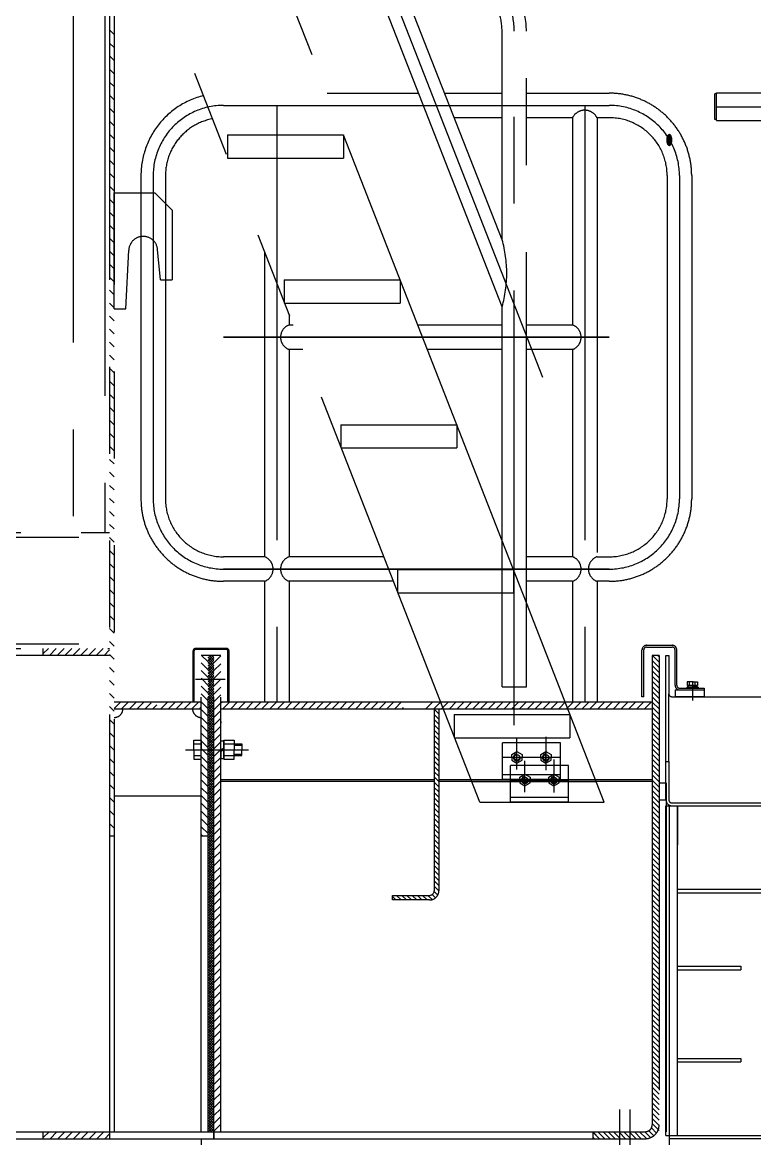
# Model space of a CAD drawing. Header units: millimetres. Extents: x 0 to 25200, y -693 to 17820.
# Drawn here: x 5654 to 6917, y 12545 to 14471 of the extents above; entities that cross this region are included whole.
import ezdxf
from ezdxf.enums import TextEntityAlignment as Align

# ---------------------------------------------------------------- set-up
doc = ezdxf.new("R2010")
doc.units = ezdxf.units.MM
doc.header["$LTSCALE"] = 600
doc.linetypes.add('F', pattern=[0.75, 0.5, -0.25])
doc.linetypes.add('K', pattern=[2.5, 1.25, -0.25, 0.25, -0.25, 0.25, -0.25])
doc.layers.add('04', color=2, linetype='F')
doc.layers.add('07', color=6, linetype='K')
doc.styles.get("Standard").update_dxf_attribs({"font": 'isocp', "width": 0.707, "bigfont": 'intecad.shx'})

# ---------------------------------------------------------------- blocks, each defined once
blk = doc.blocks.new('HS223')
at = {"layer": '07', "color": 6, "linetype": 'K'}
for p, q in [((36747.7, 37724.1), (36077.6, 39439)), ((36677.4, 37961.6), (36129.4, 39364)), ((36677.4, 37846.2), (36129.4, 39248.6)), ((36000.4, 38642.5), (36000.4, 36410.5)), ((36008.4, 38634.5), (36008.4, 36422.5)), ((36677.4, 37442.3), (36208.4, 38642.5)), ((35937.4, 38534.5), (35937.4, 37456.5)), ((36638.9, 36991.4), (36052.3, 38492.5)), ((35992.4, 38442.5), (35992.4, 37456.5)), ((36008.4, 38315.7), (36000.4, 38323.7)), ((36677.4, 37961.6), (36677.4, 38321.9)), ((36698.4, 37124), (36698.4, 38321.9)), ((36719.4, 37190.5), (36719.4, 38321.9)), ((36008.4, 38293.2), (36000.4, 38301.2)), ((36008.4, 38270.8), (36000.4, 38278.8)), ((36008.4, 38248.3), (36000.4, 38256.3)), ((36008.4, 38225.9), (36000.4, 38233.9)), ((36008.4, 38203.4), (36000.4, 38211.4)), ((36375.7, 38214.6), (36533.5, 38214.6)), ((36578.6, 38214.6), (36677.4, 38214.6)), ((36719.4, 38214.6), (36862.2, 38214.6)), ((36008.4, 38181), (36000.4, 38189)), ((36196.8, 38193.5), (36862.2, 38193.5)), ((36289, 38193.5), (36289, 37164.4)), ((36820, 38193.5), (36820, 37164.4)), ((36008.4, 38158.5), (36000.4, 38166.5)), ((36677.4, 38172.3), (36595.1, 38172.3)), ((36798.9, 38172.3), (36719.4, 38172.3)), ((36798.9, 38172.3), (36798.9, 37814.6)), ((36841.2, 38172.3), (36841.2, 37414.6)), ((36862.2, 38172.3), (36841.2, 38172.3)), ((36008.4, 38136.1), (36000.4, 38144.1)), ((36203.8, 38142.5), (36403.8, 38142.5)), ((36203.8, 38142.5), (36203.8, 38102.5)), ((36403.8, 38142.5), (36403.8, 38102.5)), ((36008.4, 38113.6), (36000.4, 38121.6)), ((36008.4, 38091.2), (36000.4, 38099.2)), ((36203.8, 38102.5), (36403.8, 38102.5)), ((36008.4, 38068.7), (36000.4, 38076.7)), ((36054.5, 38072.3), (36054.5, 37514.6)), ((36075.7, 38072.3), (36075.7, 37514.6)), ((36096.8, 38072.3), (36096.8, 37514.6)), ((36962.2, 38072.3), (36962.2, 37514.6)), ((36983.4, 38072.3), (36983.4, 37514.6)), ((37004.5, 38072.3), (37004.5, 37514.6)), ((36008.4, 38046.3), (36000.4, 38054.3)), ((36008.4, 38023.8), (36000.4, 38031.8)), ((36008.4, 38042.5), (36078.4, 38042.5)), ((36008.4, 37842.5), (36008.4, 38042.5)), ((36078.4, 38042.5), (36108.4, 38012.5)), ((36008.4, 38001.4), (36000.4, 38009.4)), ((36108.4, 38012.5), (36108.4, 37892.5)), ((36008.4, 37978.9), (36000.4, 37986.9)), ((36008.4, 37956.5), (36000.4, 37964.5)), ((36008.4, 37934), (36000.4, 37942)), ((36028.4, 37842.5), (36033.5, 37943.8)), ((36088.4, 37892.5), (36083.3, 37945)), ((36267.9, 37940.9), (36267.9, 37414.6)), ((36008.4, 37911.6), (36000.4, 37919.6)), ((36008.4, 37889.1), (36000.4, 37897.1)), ((36088.4, 37892.5), (36108.4, 37892.5)), ((36301.5, 37892.5), (36501.5, 37892.5)), ((36301.5, 37892.5), (36301.5, 37852.5)), ((36501.5, 37892.5), (36501.5, 37852.5)), ((36008.4, 37866.7), (36000.4, 37874.7)), ((36008.4, 37844.2), (36000.4, 37852.2)), ((36008.4, 37842.5), (36028.4, 37842.5)), ((36301.5, 37852.5), (36501.5, 37852.5)), ((36677.4, 37190.5), (36677.4, 37846.2)), ((36008.4, 37821.8), (36000.4, 37829.8)), ((36310.2, 37832.7), (36310.2, 37814.6)), ((36317.2, 37814.6), (36310.2, 37814.6)), ((36677.4, 37814.6), (36532, 37814.6)), ((36798.9, 37814.6), (36719.4, 37814.6)), ((36008.4, 37799.3), (36000.4, 37807.3)), ((36008.4, 37776.9), (36000.4, 37784.9)), ((36196.8, 37793.5), (36862.2, 37793.5)), ((36862.2, 37793.5), (36196.8, 37793.5)), ((36008.4, 37754.4), (36000.4, 37762.4)), ((36333.8, 37772.3), (36310.2, 37772.3)), ((36310.2, 37772.3), (36310.2, 37414.6)), ((36677.4, 37772.3), (36548.5, 37772.3)), ((36798.9, 37772.3), (36719.4, 37772.3)), ((36798.9, 37772.3), (36798.9, 37414.6)), ((36008.4, 37732), (36000.4, 37740)), ((36008.4, 37709.5), (36000.4, 37717.5)), ((36008.4, 37687.1), (36000.4, 37695.1)), ((36008.4, 37664.6), (36000.4, 37672.6)), ((36008.4, 37642.2), (36000.4, 37650.2)), ((36399.2, 37642.5), (36599.2, 37642.5)), ((36399.2, 37642.5), (36399.2, 37602.5)), ((36599.2, 37642.5), (36599.2, 37602.5)), ((36008.4, 37619.7), (36000.4, 37627.7)), ((36008.4, 37597.3), (36000.4, 37605.3)), ((36399.2, 37602.5), (36599.2, 37602.5)), ((36008.4, 37574.8), (36000.4, 37582.8)), ((36008.4, 37552.4), (36000.4, 37560.4)), ((36008.4, 37529.9), (36000.4, 37537.9)), ((36008.4, 37507.5), (36000.4, 37515.5)), ((36008.4, 37485), (36000.4, 37493)), ((36008.4, 37462.6), (36000.4, 37470.6)), ((34797.4, 37456.5), (36000.4, 37456.5)), ((34897.4, 37448.5), (36000.4, 37448.5)), ((35951.2, 37456.5), (36000.4, 37456.5)), ((36008.4, 37440.1), (36000.4, 37448.1)), ((36719.4, 37334.9), (36677.4, 37442.3)), ((36008.4, 37417.7), (36000.4, 37425.7)), ((36267.9, 37414.6), (36196.8, 37414.6)), ((36473.5, 37414.6), (36310.2, 37414.6)), ((36798.9, 37414.6), (36719.4, 37414.6)), ((36841.2, 37414.6), (36862.2, 37414.6)), ((36008.4, 37395.2), (36000.4, 37403.2)), ((36196.8, 37393.5), (36862.2, 37393.5)), ((36862.2, 37393.5), (36196.8, 37393.5)), ((36496.9, 37392.5), (36696.9, 37392.5)), ((36496.9, 37392.5), (36496.9, 37352.5)), ((36696.9, 37392.5), (36696.9, 37352.5)), ((36008.4, 37372.8), (36000.4, 37380.8)), ((36267.9, 37372.3), (36196.8, 37372.3)), ((36267.9, 37372.3), (36267.9, 37164.4)), ((36310.2, 37372.3), (36310.2, 37164.4)), ((36490.1, 37372.3), (36310.2, 37372.3)), ((36798.9, 37372.3), (36719.4, 37372.3)), ((36798.9, 37372.3), (36798.9, 37164.4)), ((36841.2, 37372.3), (36841.2, 37164.4)), ((36862.2, 37372.3), (36841.2, 37372.3)), ((36008.4, 37350.3), (36000.4, 37358.3)), ((36496.9, 37352.5), (36696.9, 37352.5)), ((36008.4, 37327.9), (36000.4, 37335.9)), ((36853.7, 36991.4), (36719.4, 37334.9)), ((36008.4, 37305.4), (36000.4, 37313.4)), ((36008.4, 37283), (36000.4, 37291)), ((34797.4, 37256.5), (36000.4, 37256.5)), ((34897.4, 37264.5), (36000.4, 37264.5)), ((35885.4, 37247), (35895, 37256.5)), ((35885.4, 37256.5), (35885.4, 37244.5)), ((35896.5, 37244.5), (35908.5, 37256.5)), ((35910, 37244.5), (35922, 37256.5)), ((35923.4, 37244.5), (35935.4, 37256.5)), ((35936.9, 37244.5), (35948.9, 37256.5)), ((35950.4, 37244.5), (35962.4, 37256.5)), ((35963.8, 37244.5), (35975.8, 37256.5)), ((35977.3, 37244.5), (35989.3, 37256.5)), ((36008.4, 37260.5), (36000.4, 37268.5)), ((36149.2, 37254.4), (36147.4, 37256.3)), ((36202.4, 37256.4), (36148.4, 37256.4)), ((36162.7, 37254.4), (36160.7, 37256.4)), ((36176.2, 37254.4), (36174.2, 37256.4)), ((36189.6, 37254.4), (36187.6, 37256.4)), ((36203.3, 37254.3), (36201.1, 37256.4)), ((36926.8, 37261.9), (36970.8, 37261.9)), ((36926.8, 37258.9), (36970.8, 37258.9)), ((36000.4, 37244.5), (35762.4, 37244.5)), ((35990.8, 37244.5), (36000.4, 37254.2)), ((36008.4, 37238.1), (36000.4, 37246.1)), ((36144.4, 37164.4), (36144.4, 37252.4)), ((36146.4, 37243.7), (36144.4, 37245.7)), ((36146.4, 37164.4), (36146.4, 37252.4)), ((36202.4, 37254.4), (36148.4, 37254.4)), ((36158.4, 36422.5), (36158.4, 37244.4)), ((36180.4, 37244.4), (36158.4, 37244.4)), ((36170.4, 37233.2), (36159.2, 37244.4)), ((36170.4, 36422.5), (36170.4, 37244.4)), ((36170.4, 36422.5), (36170.4, 37244.4)), ((36170.4, 37244), (36170.9, 37244.4)), ((36170.4, 37239.5), (36175.4, 37244.4)), ((36170.4, 37235), (36179.9, 37244.4)), ((36180.4, 37244.4), (36170.4, 37244.4)), ((36180.4, 37231.7), (36170.4, 37241.7)), ((36170.4, 37230.5), (36180.4, 37240.5)), ((36180.4, 37227.2), (36170.4, 37237.2)), ((36180.4, 37236.2), (36172.2, 37244.4)), ((36180.4, 37240.7), (36176.7, 37244.4)), ((36180.4, 36410.5), (36180.4, 37244.4)), ((36180.4, 36422.5), (36180.4, 37244.4)), ((36180.4, 36422.5), (36180.4, 37244.4)), ((36180.4, 36422.5), (36180.4, 37244.4)), ((36192.4, 37244.4), (36180.4, 37244.4)), ((36180.4, 37231.6), (36192.4, 37243.6)), ((36192.4, 36422.5), (36192.4, 37244.4)), ((36206.4, 37251.1), (36204.3, 37253.3)), ((36204.4, 37164.4), (36204.4, 37252.4)), ((36206.4, 37237.6), (36204.4, 37239.6)), ((36206.4, 37164.4), (36206.4, 37252.4)), ((36918.8, 37172.9), (36918.8, 37253.9)), ((36921.8, 37172.9), (36921.8, 37253.9)), ((36936.4, 37244.4), (36936.4, 37164.4)), ((36948.4, 37244.4), (36936.4, 37244.4)), ((36948.4, 37232.8), (36936.8, 37244.4)), ((36948.4, 37241.8), (36945.8, 37244.4)), ((36948.4, 37244.4), (36948.4, 36422.5)), ((36960.2, 37244.4), (36965.2, 37244.4)), ((36960.2, 37178.2), (36960.2, 37244.4)), ((36965.2, 37244.4), (36965.2, 37178.2)), ((36975.8, 37192.9), (36975.8, 37253.9)), ((36978.8, 37192.9), (36978.8, 37253.9)), ((36008.4, 37215.6), (36000.4, 37223.6)), ((36146.4, 37230.3), (36144.4, 37232.3)), ((36146.4, 37216.8), (36144.4, 37218.8)), ((36170.4, 37219.7), (36158.4, 37231.7)), ((36170.4, 37206.3), (36158.4, 37218.3)), ((36170.4, 37226), (36180.4, 37236)), ((36180.4, 37222.8), (36170.4, 37232.8)), ((36170.4, 37221.5), (36180.4, 37231.5)), ((36180.4, 37218.3), (36170.4, 37228.3)), ((36170.4, 37217), (36180.4, 37227)), ((36180.4, 37213.8), (36170.4, 37223.8)), ((36170.4, 37212.5), (36180.4, 37222.5)), ((36180.4, 37209.3), (36170.4, 37219.3)), ((36170.4, 37208.1), (36180.4, 37218.1)), ((36180.4, 37218.2), (36192.4, 37230.2)), ((36206.4, 37224.1), (36204.4, 37226.1)), ((36948.4, 37223.8), (36936.4, 37235.8)), ((36948.4, 37214.8), (36936.4, 37226.8)), ((36948.4, 37205.8), (36936.4, 37217.8)), ((36008.4, 37193.2), (36000.4, 37201.2)), ((36146.4, 37203.3), (36144.4, 37205.3)), ((36148.8, 37203.4), (36199.6, 37203.4)), ((36159.9, 37203.4), (36158.4, 37204.8)), ((36170.4, 37192.8), (36159.9, 37203.4)), ((36180.4, 37204.8), (36170.4, 37214.8)), ((36170.4, 37203.6), (36180.4, 37213.6)), ((36180.4, 37200.3), (36170.4, 37210.3)), ((36170.4, 37199.1), (36180.4, 37209.1)), ((36180.4, 37195.8), (36170.4, 37205.8)), ((36170.4, 37194.6), (36180.4, 37204.6)), ((36180.4, 37191.3), (36170.4, 37201.3)), ((36170.4, 37190.1), (36180.4, 37200.1)), ((36180.4, 37204.7), (36192.4, 37216.7)), ((36180.4, 37191.2), (36192.4, 37203.2)), ((36206.4, 37210.7), (36204.4, 37212.7)), ((36206.4, 37197.2), (36204.4, 37199.2)), ((36948.4, 37196.9), (36936.4, 37208.9)), ((36948.4, 37187.9), (36936.4, 37199.9)), ((37005.8, 37198.9), (36996.9, 37198.9)), ((36996.9, 37198.9), (36996.9, 37192.5)), ((37000.8, 37192.5), (37000.8, 37198.9)), ((37005.8, 37200), (37005.8, 37166.9)), ((37005.8, 37198.9), (37014.7, 37198.9)), ((37010.8, 37192.5), (37010.8, 37198.9)), ((37014.7, 37198.9), (37014.7, 37192.5)), ((36008.4, 37170.7), (36000.4, 37178.7)), ((36146.4, 37189.9), (36144.4, 37191.9)), ((36170.4, 37179.3), (36158.4, 37191.3)), ((36180.4, 37186.8), (36170.4, 37196.8)), ((36170.4, 37185.6), (36180.4, 37195.6)), ((36180.4, 37182.3), (36170.4, 37192.3)), ((36170.4, 37181.1), (36180.4, 37191.1)), ((36180.4, 37177.9), (36170.4, 37187.9)), ((36170.4, 37176.6), (36180.4, 37186.6)), ((36180.4, 37173.4), (36170.4, 37183.4)), ((36170.4, 37172.1), (36180.4, 37182.1)), ((36180.4, 37168.9), (36170.4, 37178.9)), ((36180.4, 37177.7), (36192.4, 37189.7)), ((36206.4, 37183.7), (36204.4, 37185.7)), ((36677.4, 37190.5), (36719.4, 37190.5)), ((36948.4, 37178.9), (36936.4, 37190.9)), ((36948.4, 37178.9), (36936.4, 37190.9)), ((36948.4, 37169.9), (36936.4, 37181.9)), ((36948.4, 37169.9), (36936.4, 37181.9)), ((36975.8, 37184.9), (37025.8, 37184.9)), ((36975.8, 37184.9), (36975.8, 37172.9)), ((36983.8, 37187.9), (37025.8, 37187.9)), ((36996.2, 37189.9), (37005.8, 37189.9)), ((36996.2, 37189.9), (36996.2, 37187.9)), ((36996.9, 37192.5), (37005.8, 37192.5)), ((36998.1, 37192.5), (36998.1, 37189.9)), ((37005.8, 37192.5), (36998.1, 37192.5)), ((37005.8, 37192.6), (37005.8, 37185.8)), ((37005.8, 37192.5), (37013.5, 37192.5)), ((37014.7, 37192.5), (37005.8, 37192.5)), ((37015.5, 37189.9), (37005.8, 37189.9)), ((37013.5, 37192.5), (37013.5, 37189.9)), ((37015.5, 37189.9), (37015.5, 37187.9)), ((37025.8, 37187.9), (37025.8, 37172.9)), ((36008.4, 37164.4), (36158.4, 37164.4)), ((36008.4, 37153.1), (36019.7, 37164.4)), ((36021.2, 37152.4), (36033.2, 37164.4)), ((36034.7, 37152.4), (36046.7, 37164.4)), ((36048.2, 37152.4), (36060.2, 37164.4)), ((36061.6, 37152.4), (36071.9, 37162.7)), ((36075.1, 37152.4), (36082, 37159.3)), ((36088.6, 37152.4), (36100.6, 37164.4)), ((36102, 37152.4), (36114, 37164.4)), ((36115.5, 37152.4), (36127.5, 37164.4)), ((36129, 37152.4), (36141, 37164.4)), ((36142.4, 37152.4), (36154.4, 37164.4)), ((36146.4, 37176.4), (36144.4, 37178.4)), ((36144.9, 37164.4), (36144.4, 37164.9)), ((36170.4, 37165.9), (36158.4, 37177.9)), ((36170.4, 37152.4), (36158.4, 37164.4)), ((36170.4, 37167.6), (36180.4, 37177.6)), ((36180.4, 37164.4), (36170.4, 37174.4)), ((36170.4, 37163.2), (36180.4, 37173.2)), ((36180.4, 37159.9), (36170.4, 37169.9)), ((36170.4, 37158.7), (36180.4, 37168.7)), ((36180.4, 37155.4), (36170.4, 37165.4)), ((36170.4, 37154.2), (36180.4, 37164.2)), ((36180.4, 37150.9), (36170.4, 37160.9)), ((36170.4, 37149.7), (36180.4, 37159.7)), ((36180.4, 37164.3), (36192.4, 37176.3)), ((36180.4, 37150.8), (36192.4, 37162.8)), ((36192.4, 37164.4), (36936.4, 37164.4)), ((36192.4, 37162.5), (36194.4, 37164.4)), ((36195.9, 37152.4), (36207.9, 37164.4)), ((36206.4, 37170.3), (36204.4, 37172.3)), ((36209.3, 37152.4), (36221.3, 37164.4)), ((36222.8, 37152.4), (36234.8, 37164.4)), ((36236.3, 37152.4), (36248.3, 37164.4)), ((36249.8, 37152.4), (36261.8, 37164.4)), ((36263.2, 37152.4), (36275.2, 37164.4)), ((36276.7, 37152.4), (36288.7, 37164.4)), ((36290.2, 37152.4), (36302.2, 37164.4)), ((36303.6, 37152.4), (36315.6, 37164.4)), ((36317.1, 37152.4), (36329.1, 37164.4)), ((36330.6, 37152.4), (36342.6, 37164.4)), ((36344, 37152.4), (36356, 37164.4)), ((36357.5, 37152.4), (36369.5, 37164.4)), ((36371, 37152.4), (36383, 37164.4)), ((36384.5, 37152.4), (36396.5, 37164.4)), ((36397.9, 37152.4), (36409.9, 37164.4)), ((36411.4, 37152.4), (36423.4, 37164.4)), ((36424.9, 37152.4), (36436.9, 37164.4)), ((36438.3, 37152.4), (36450.3, 37164.4)), ((36451.8, 37152.4), (36463.8, 37164.4)), ((36465.3, 37152.4), (36477.3, 37164.4)), ((36478.8, 37152.4), (36490.8, 37164.4)), ((36492.2, 37152.4), (36504.2, 37164.4)), ((36546.1, 37152.4), (36558.1, 37164.4)), ((36559.6, 37152.4), (36571.6, 37164.4)), ((36573, 37152.4), (36585, 37164.4)), ((36586.5, 37152.4), (36598.5, 37164.4)), ((36600, 37152.4), (36612, 37164.4)), ((36613.5, 37152.4), (36625.5, 37164.4)), ((36626.9, 37152.4), (36638.9, 37164.4)), ((36640.4, 37152.4), (36652.4, 37164.4)), ((36653.9, 37152.4), (36665.9, 37164.4)), ((36667.3, 37152.4), (36679.3, 37164.4)), ((36680.8, 37152.4), (36692.8, 37164.4)), ((36694.3, 37152.4), (36706.3, 37164.4)), ((36707.7, 37152.4), (36719.7, 37164.4)), ((36721.2, 37152.4), (36733.2, 37164.4)), ((36734.7, 37152.4), (36746.7, 37164.4)), ((36748.2, 37152.4), (36760.2, 37164.4)), ((36761.6, 37152.4), (36773.6, 37164.4)), ((36775.1, 37152.4), (36787.1, 37164.4)), ((36788.6, 37152.4), (36800.6, 37164.4)), ((36802, 37152.4), (36814, 37164.4)), ((36815.5, 37152.4), (36827.5, 37164.4)), ((36829, 37152.4), (36841, 37164.4)), ((36842.5, 37152.4), (36854.5, 37164.4)), ((36855.9, 37152.4), (36867.9, 37164.4)), ((36869.4, 37152.4), (36881.4, 37164.4)), ((36882.9, 37152.4), (36894.9, 37164.4)), ((36896.3, 37152.4), (36908.3, 37164.4)), ((36909.8, 37152.4), (36921.8, 37164.4)), ((36921.8, 37172.9), (36918.8, 37172.9)), ((36923.3, 37152.4), (36935.3, 37164.4)), ((36948.4, 37160.9), (36936.4, 37172.9)), ((36936.4, 37164.4), (36936.4, 36434.5)), ((36948.4, 37152), (36936.4, 37164)), ((36960.2, 37061.3), (36960.2, 37178.2)), ((36965.2, 37061.3), (36965.2, 37178.2)), ((36970.2, 37173.2), (37210.2, 37173.2)), ((37025.8, 37172.9), (36975.8, 37172.9)), ((36008.4, 37148.3), (36000.4, 37156.3)), ((36008.4, 37152.4), (36158.4, 37152.4)), ((36155.9, 37152.4), (36158.4, 37155)), ((36170.4, 37138.9), (36158.4, 37150.9)), ((36180.4, 37146.4), (36170.4, 37156.4)), ((36170.4, 37145.2), (36180.4, 37155.2)), ((36180.4, 37141.9), (36170.4, 37151.9)), ((36170.4, 37140.7), (36180.4, 37150.7)), ((36180.4, 37137.4), (36170.4, 37147.4)), ((36170.4, 37136.2), (36180.4, 37146.2)), ((36180.4, 37133), (36170.4, 37143)), ((36170.4, 37131.7), (36180.4, 37141.7)), ((36180.4, 37137.3), (36192.4, 37149.3)), ((36192.4, 37152.4), (36936.4, 37152.4)), ((36505.7, 37152.4), (36507.6, 37154.4)), ((36560.4, 37152.4), (36560.4, 36838.4)), ((36568.4, 37143.5), (36560.4, 37151.5)), ((36568.4, 37134.6), (36560.4, 37142.6)), ((36568.4, 37152.4), (36568.4, 36838.4)), ((36594.6, 37142.5), (36794.6, 37142.5)), ((36594.6, 37142.5), (36594.6, 37102.5)), ((36794.6, 37142.5), (36794.6, 37102.5)), ((36948.4, 37143), (36936.4, 37155)), ((36948.4, 37134), (36936.4, 37146)), ((36008.4, 37125.8), (36000.4, 37133.8)), ((36170.4, 37125.4), (36158.4, 37137.4)), ((36170.4, 37112), (36158.4, 37124)), ((36180.4, 37128.5), (36170.4, 37138.5)), ((36170.4, 37127.2), (36180.4, 37137.2)), ((36180.4, 37124), (36170.4, 37134)), ((36170.4, 37122.7), (36180.4, 37132.7)), ((36180.4, 37119.5), (36170.4, 37129.5)), ((36170.4, 37118.3), (36180.4, 37128.3)), ((36180.4, 37115), (36170.4, 37125)), ((36170.4, 37113.8), (36180.4, 37123.8)), ((36180.4, 37123.9), (36192.4, 37135.9)), ((36180.4, 37110.4), (36192.4, 37122.4)), ((36192.4, 37130.4), (36192.4, 37127.4)), ((36568.4, 37125.6), (36560.4, 37133.6)), ((36568.4, 37116.6), (36560.4, 37124.6)), ((36948.4, 37125), (36936.4, 37137)), ((36936.4, 37130.4), (36936.4, 37127.4)), ((36948.4, 37116), (36936.4, 37128)), ((36008.4, 37103.3), (36000.4, 37111.3)), ((36170.4, 37098.5), (36158.4, 37110.5)), ((36180.4, 37110.5), (36170.4, 37120.5)), ((36170.4, 37109.3), (36180.4, 37119.3)), ((36180.4, 37106), (36170.4, 37116)), ((36170.4, 37104.8), (36180.4, 37114.8)), ((36180.4, 37101.5), (36170.4, 37111.5)), ((36170.4, 37100.3), (36180.4, 37110.3)), ((36180.4, 37097), (36170.4, 37107)), ((36170.4, 37095.8), (36180.4, 37105.8)), ((36180.4, 37092.5), (36170.4, 37102.5)), ((36180.4, 37096.9), (36192.4, 37108.9)), ((36568.4, 37107.6), (36560.4, 37115.6)), ((36568.4, 37098.6), (36560.4, 37106.6)), ((36594.6, 37102.5), (36794.6, 37102.5)), ((36753.1, 37104), (36753.1, 37046.6)), ((36948.4, 37107.1), (36936.4, 37119.1)), ((36948.4, 37098.1), (36936.4, 37110.1)), ((36008.4, 37080.9), (36000.4, 37088.9)), ((36145.9, 37098.3), (36158.4, 37098.3)), ((36145.9, 37081.8), (36145.9, 37098.3)), ((36145.9, 37091.8), (36158.4, 37091.8)), ((36158.4, 37098.3), (36158.4, 37081.8)), ((36170.4, 37085), (36158.4, 37097)), ((36170.4, 37071.6), (36158.4, 37083.6)), ((36170.4, 37091.3), (36180.4, 37101.3)), ((36180.4, 37088.1), (36170.4, 37098.1)), ((36170.4, 37086.8), (36180.4, 37096.8)), ((36180.4, 37083.6), (36170.4, 37093.6)), ((36170.4, 37082.3), (36180.4, 37092.3)), ((36180.4, 37079.1), (36170.4, 37089.1)), ((36170.4, 37077.8), (36180.4, 37087.8)), ((36180.4, 37074.6), (36170.4, 37084.6)), ((36170.4, 37073.4), (36180.4, 37083.4)), ((36180.4, 37083.4), (36192.4, 37095.4)), ((36192.4, 37081.8), (36192.4, 37096.9)), ((36192.4, 37096.9), (36197.4, 37096.9)), ((36192.4, 37081.8), (36197.4, 37084.7)), ((36197.4, 37098.3), (36215.4, 37098.3)), ((36197.4, 37081.8), (36197.4, 37098.3)), ((36197.4, 37096.9), (36197.4, 37081.8)), ((36197.4, 37091.8), (36215.4, 37091.8)), ((36215.4, 37098.3), (36215.4, 37081.8)), ((36215.4, 37091.8), (36228.4, 37091.8)), ((36215.4, 37089.8), (36228.4, 37089.8)), ((36228.4, 37091.8), (36228.4, 37081.8)), ((36568.4, 37089.7), (36560.4, 37097.7)), ((36568.4, 37080.7), (36560.4, 37088.7)), ((36678.1, 37030.4), (36678.1, 37093.4)), ((36778.1, 37093.4), (36678.1, 37093.4)), ((36703.1, 37047.6), (36703.1, 37101.2)), ((36778.1, 37030.4), (36778.1, 37093.4)), ((36948.4, 37089.1), (36936.4, 37101.1)), ((36948.4, 37080.1), (36936.4, 37092.1)), ((36948.4, 37071.1), (36936.4, 37083.1)), ((36008.4, 37058.4), (36000.4, 37066.4)), ((36131.6, 37081.8), (36239.9, 37081.8)), ((36140.5, 37081.8), (36231, 37081.8)), ((36145.9, 37081.8), (36145.9, 37065.3)), ((36145.9, 37071.8), (36158.4, 37071.8)), ((36145.9, 37065.3), (36158.4, 37065.3)), ((36158.4, 37065.3), (36158.4, 37081.8)), ((36170.4, 37058.1), (36158.4, 37070.1)), ((36180.4, 37070.1), (36170.4, 37080.1)), ((36170.4, 37068.9), (36180.4, 37078.9)), ((36180.4, 37065.6), (36170.4, 37075.6)), ((36170.4, 37064.4), (36180.4, 37074.4)), ((36180.4, 37061.1), (36170.4, 37071.1)), ((36170.4, 37059.9), (36180.4, 37069.9)), ((36180.4, 37056.6), (36170.4, 37066.6)), ((36170.4, 37055.4), (36180.4, 37065.4)), ((36180.4, 37070), (36192.4, 37082)), ((36180.4, 37056.5), (36192.4, 37068.5)), ((36190.4, 37081.8), (36199.5, 37081.8)), ((36197.4, 37081.8), (36192.4, 37078.9)), ((36192.4, 37081.8), (36192.4, 37066.7)), ((36192.4, 37066.7), (36197.4, 37066.7)), ((36196.4, 37081.8), (36216.5, 37081.8)), ((36197.4, 37066.7), (36197.4, 37081.8)), ((36197.4, 37081.8), (36197.4, 37065.3)), ((36197.4, 37071.8), (36215.4, 37071.8)), ((36197.4, 37065.3), (36215.4, 37065.3)), ((36215.4, 37065.3), (36215.4, 37081.8)), ((36215.4, 37073.8), (36228.4, 37073.8)), ((36215.4, 37071.8), (36228.4, 37071.8)), ((36228.4, 37071.8), (36228.4, 37081.8)), ((36568.4, 37071.7), (36560.4, 37079.7)), ((36568.4, 37062.7), (36560.4, 37070.7)), ((36778.1, 37068.4), (36678.1, 37068.4)), ((36693.5, 37068.4), (36712.9, 37068.4)), ((36694.1, 37073.2), (36703.1, 37078.4)), ((36694.1, 37068.4), (36694.1, 37073.2)), ((36694.1, 37068.4), (36694.1, 37063.5)), ((36694.1, 37063.5), (36703.1, 37058.3)), ((36703.1, 37057.8), (36703.1, 37078.9)), ((36703.1, 37078.4), (36712.1, 37073.2)), ((36703.1, 37058.3), (36712.1, 37063.5)), ((36712.1, 37073.2), (36712.1, 37068.4)), ((36712.1, 37063.5), (36712.1, 37068.4)), ((36743.5, 37068.4), (36762.9, 37068.4)), ((36744.1, 37073.2), (36753.1, 37078.4)), ((36744.1, 37068.4), (36744.1, 37073.2)), ((36744.1, 37068.4), (36744.1, 37063.5)), ((36744.1, 37063.5), (36753.1, 37058.3)), ((36753.1, 37057.8), (36753.1, 37078.9)), ((36753.1, 37078.4), (36762.1, 37073.2)), ((36753.1, 37058.3), (36762.1, 37063.5)), ((36762.1, 37073.2), (36762.1, 37068.4)), ((36762.1, 37063.5), (36762.1, 37068.4)), ((36766.9, 37065.1), (36766.9, 37007.7)), ((36948.4, 37062.2), (36936.4, 37074.2)), ((36948.4, 37053.2), (36936.4, 37065.2)), ((36008.4, 37036), (36000.4, 37044)), ((36170.4, 37044.6), (36158.4, 37056.6)), ((36180.4, 37052.1), (36170.4, 37062.1)), ((36170.4, 37050.9), (36180.4, 37060.9)), ((36180.4, 37047.6), (36170.4, 37057.6)), ((36170.4, 37046.4), (36180.4, 37056.4)), ((36180.4, 37043.2), (36170.4, 37053.2)), ((36170.4, 37041.9), (36180.4, 37051.9)), ((36180.4, 37038.7), (36170.4, 37048.7)), ((36170.4, 37037.4), (36180.4, 37047.4)), ((36180.4, 37034.2), (36170.4, 37044.2)), ((36180.4, 37043), (36192.4, 37055)), ((36568.4, 37053.7), (36560.4, 37061.7)), ((36568.4, 37044.7), (36560.4, 37052.7)), ((36568.4, 37035.8), (36560.4, 37043.8)), ((36691.9, 36991.4), (36691.9, 37054.4)), ((36791.9, 37054.4), (36691.9, 37054.4)), ((36716.9, 37008.6), (36716.9, 37062.3)), ((36791.9, 36991.4), (36791.9, 37054.4)), ((36948.4, 37044.2), (36936.4, 37056.2)), ((36948.4, 37035.2), (36936.4, 37047.2)), ((36960.2, 37061.3), (36965.2, 37061.3)), ((36960.2, 36995), (36960.2, 37061.3)), ((36965.2, 37061.3), (36965.2, 36995)), ((36170.4, 37031.2), (36158.4, 37043.2)), ((36170.4, 37017.7), (36158.4, 37029.7)), ((36170.4, 37032.9), (36180.4, 37042.9)), ((36180.4, 37029.7), (36170.4, 37039.7)), ((36170.4, 37028.5), (36180.4, 37038.5)), ((36180.4, 37025.2), (36170.4, 37035.2)), ((36170.4, 37024), (36180.4, 37034)), ((36180.4, 37020.7), (36170.4, 37030.7)), ((36170.4, 37019.5), (36180.4, 37029.5)), ((36180.4, 37016.2), (36170.4, 37026.2)), ((36170.4, 37015), (36180.4, 37025)), ((36180.4, 37029.6), (36192.4, 37041.6)), ((36180.4, 37016.1), (36192.4, 37028.1)), ((36192.4, 37030.4), (36340.4, 37030.4)), ((36192.4, 37027.4), (36340.4, 37027.4)), ((36340.4, 37030.4), (36560.4, 37030.4)), ((36340.4, 37027.4), (36560.4, 37027.4)), ((36568.4, 37026.8), (36560.4, 37034.8)), ((36568.4, 37017.8), (36560.4, 37025.8)), ((36568.4, 37030.4), (36798.8, 37030.4)), ((36568.4, 37027.4), (36798.8, 37027.4)), ((36625, 37027.1), (36839.7, 37027.1)), ((36778.1, 37038.4), (36678.1, 37038.4)), ((36778.1, 37030.4), (36678.1, 37030.4)), ((36791.9, 37029.4), (36691.9, 37029.4)), ((36707.4, 37029.4), (36726.7, 37029.4)), ((36707.9, 37034.2), (36716.9, 37039.4)), ((36707.9, 37029.4), (36707.9, 37034.2)), ((36707.9, 37029.4), (36707.9, 37024.6)), ((36707.9, 37024.6), (36716.9, 37019.4)), ((36716.9, 37018.9), (36716.9, 37039.9)), ((36716.9, 37039.4), (36725.9, 37034.2)), ((36716.9, 37019.4), (36725.9, 37024.6)), ((36725.9, 37034.2), (36725.9, 37029.4)), ((36725.9, 37024.6), (36725.9, 37029.4)), ((36757.4, 37029.4), (36776.7, 37029.4)), ((36757.9, 37034.2), (36766.9, 37039.4)), ((36757.9, 37029.4), (36757.9, 37034.2)), ((36757.9, 37029.4), (36757.9, 37024.6)), ((36757.9, 37024.6), (36766.9, 37019.4)), ((36766.9, 37018.9), (36766.9, 37039.9)), ((36766.9, 37039.4), (36775.9, 37034.2)), ((36766.9, 37019.4), (36775.9, 37024.6)), ((36775.9, 37034.2), (36775.9, 37029.4)), ((36775.9, 37024.6), (36775.9, 37029.4)), ((36796.4, 37030.4), (36936.4, 37030.4)), ((36796.4, 37027.4), (36936.4, 37027.4)), ((36948.4, 37026.2), (36936.4, 37038.2)), ((36948.4, 37017.3), (36936.4, 37029.3)), ((36948.4, 37024.7), (36960.4, 37024.7)), ((36960.4, 37024.7), (36960.4, 36422.5)), ((36008.4, 37013.5), (36000.4, 37021.5)), ((36170.4, 37004.2), (36158.4, 37016.2)), ((36180.4, 37011.7), (36170.4, 37021.7)), ((36170.4, 37010.5), (36180.4, 37020.5)), ((36180.4, 37007.2), (36170.4, 37017.2)), ((36170.4, 37006), (36180.4, 37016)), ((36180.4, 37002.7), (36170.4, 37012.7)), ((36170.4, 37001.5), (36180.4, 37011.5)), ((36180.4, 36998.3), (36170.4, 37008.3)), ((36170.4, 36997), (36180.4, 37007)), ((36180.4, 37002.6), (36192.4, 37014.6)), ((36568.4, 37008.8), (36560.4, 37016.8)), ((36568.4, 36999.8), (36560.4, 37007.8)), ((36948.4, 37008.3), (36936.4, 37020.3)), ((36948.4, 36999.3), (36936.4, 37011.3)), ((36008.4, 36991.1), (36000.4, 36999.1)), ((36008.4, 37002.4), (36158.4, 37002.4)), ((36170.4, 36990.7), (36158.4, 37002.7)), ((36170.4, 36977.3), (36158.4, 36989.3)), ((36180.4, 36993.8), (36170.4, 37003.8)), ((36170.4, 36992.5), (36180.4, 37002.5)), ((36180.4, 36989.3), (36170.4, 36999.3)), ((36170.4, 36988), (36180.4, 36998)), ((36180.4, 36984.8), (36170.4, 36994.8)), ((36170.4, 36983.6), (36180.4, 36993.6)), ((36180.4, 36980.3), (36170.4, 36990.3)), ((36170.4, 36979.1), (36180.4, 36989.1)), ((36180.4, 36989.2), (36192.4, 37001.2)), ((36180.4, 36975.7), (36192.4, 36987.7)), ((36568.4, 36990.9), (36560.4, 36998.9)), ((36568.4, 36981.9), (36560.4, 36989.9)), ((36638.9, 36991.4), (36853.7, 36991.4)), ((36791.9, 36999.4), (36691.9, 36999.4)), ((36791.9, 36991.4), (36691.9, 36991.4)), ((36948.4, 36990.3), (36936.4, 37002.3)), ((36948.4, 36981.3), (36936.4, 36993.3)), ((36948.4, 36995.1), (36960.4, 36995.1)), ((36970.2, 36990), (42672.2, 36990)), ((36008.4, 36968.6), (36000.4, 36976.6)), ((36170.4, 36963.8), (36158.4, 36975.8)), ((36180.4, 36975.8), (36170.4, 36985.8)), ((36170.4, 36974.6), (36180.4, 36984.6)), ((36180.4, 36971.3), (36170.4, 36981.3)), ((36170.4, 36970.1), (36180.4, 36980.1)), ((36180.4, 36966.8), (36170.4, 36976.8)), ((36170.4, 36965.6), (36180.4, 36975.6)), ((36180.4, 36962.3), (36170.4, 36972.3)), ((36170.4, 36961.1), (36180.4, 36971.1)), ((36180.4, 36957.8), (36170.4, 36967.8)), ((36180.4, 36962.2), (36192.4, 36974.2)), ((36568.4, 36972.9), (36560.4, 36980.9)), ((36568.4, 36963.9), (36560.4, 36971.9)), ((36948.4, 36972.4), (36936.4, 36984.4)), ((36948.4, 36963.4), (36936.4, 36975.4)), ((36960.2, 36416), (36960.2, 36985)), ((36960.2, 36985), (36960.2, 36761.8)), ((36960.2, 36985), (42682.2, 36985)), ((36966.2, 36416), (36966.2, 36985)), ((36980.2, 36761.8), (36980.2, 36985)), ((36980.2, 36985), (36980.2, 36932.4)), ((36980.2, 36985), (36980.2, 36924.4)), ((36980.2, 36979.6), (36980.2, 36917.6)), ((36008.4, 36946.2), (36000.4, 36954.2)), ((36170.4, 36950.3), (36158.4, 36962.3)), ((36170.4, 36936.9), (36158.4, 36948.9)), ((36170.4, 36956.6), (36180.4, 36966.6)), ((36180.4, 36953.4), (36170.4, 36963.4)), ((36170.4, 36952.1), (36180.4, 36962.1)), ((36180.4, 36948.9), (36170.4, 36958.9)), ((36170.4, 36947.6), (36180.4, 36957.6)), ((36180.4, 36944.4), (36170.4, 36954.4)), ((36170.4, 36943.1), (36180.4, 36953.1)), ((36180.4, 36939.9), (36170.4, 36949.9)), ((36170.4, 36938.6), (36180.4, 36948.6)), ((36180.4, 36948.7), (36192.4, 36960.7)), ((36568.4, 36954.9), (36560.4, 36962.9)), ((36568.4, 36946), (36560.4, 36954)), ((36948.4, 36954.4), (36936.4, 36966.4)), ((36948.4, 36945.4), (36936.4, 36957.4)), ((36948.4, 36936.4), (36936.4, 36948.4)), ((36000.4, 36933.4), (36008.4, 36933.4)), ((36160.4, 36933.4), (36158.4, 36935.4)), ((36158.4, 36933.4), (36170.4, 36933.4)), ((36180.4, 36935.4), (36170.4, 36945.4)), ((36170.4, 36934.2), (36180.4, 36944.2)), ((36180.4, 36930.9), (36170.4, 36940.9)), ((36170.4, 36929.7), (36180.4, 36939.7)), ((36180.4, 36926.4), (36170.4, 36936.4)), ((36170.4, 36925.2), (36180.4, 36935.2)), ((36180.4, 36921.9), (36170.4, 36931.9)), ((36170.4, 36920.7), (36180.4, 36930.7)), ((36180.4, 36935.3), (36192.4, 36947.3)), ((36180.4, 36921.8), (36192.4, 36933.8)), ((36568.4, 36937), (36560.4, 36945)), ((36568.4, 36928), (36560.4, 36936)), ((36948.4, 36927.5), (36936.4, 36939.5)), ((36948.4, 36918.5), (36936.4, 36930.5)), ((36180.4, 36917.4), (36170.4, 36927.4)), ((36170.4, 36916.2), (36180.4, 36926.2)), ((36180.4, 36912.9), (36170.4, 36922.9)), ((36170.4, 36911.7), (36180.4, 36921.7)), ((36180.4, 36908.5), (36170.4, 36918.5)), ((36170.4, 36907.2), (36180.4, 36917.2)), ((36180.4, 36904), (36170.4, 36914)), ((36170.4, 36902.7), (36180.4, 36912.7)), ((36180.4, 36899.5), (36170.4, 36909.5)), ((36180.4, 36908.3), (36192.4, 36920.3)), ((36568.4, 36919), (36560.4, 36927)), ((36568.4, 36910), (36560.4, 36918)), ((36568.4, 36901.1), (36560.4, 36909.1)), ((36948.4, 36909.5), (36936.4, 36921.5)), ((36948.4, 36900.5), (36936.4, 36912.5)), ((36170.4, 36898.2), (36180.4, 36908.2)), ((36180.4, 36895), (36170.4, 36905)), ((36170.4, 36893.7), (36180.4, 36903.7)), ((36180.4, 36890.5), (36170.4, 36900.5)), ((36170.4, 36889.3), (36180.4, 36899.3)), ((36180.4, 36886), (36170.4, 36896)), ((36170.4, 36884.8), (36180.4, 36894.8)), ((36180.4, 36881.5), (36170.4, 36891.5)), ((36170.4, 36880.3), (36180.4, 36890.3)), ((36180.4, 36894.9), (36192.4, 36906.9)), ((36180.4, 36881.4), (36192.4, 36893.4)), ((36568.4, 36892.1), (36560.4, 36900.1)), ((36568.4, 36883.1), (36560.4, 36891.1)), ((36948.4, 36891.5), (36936.4, 36903.5)), ((36948.4, 36882.6), (36936.4, 36894.6)), ((36180.4, 36877), (36170.4, 36887)), ((36170.4, 36875.8), (36180.4, 36885.8)), ((36180.4, 36872.5), (36170.4, 36882.5)), ((36170.4, 36871.3), (36180.4, 36881.3)), ((36180.4, 36868), (36170.4, 36878)), ((36170.4, 36866.8), (36180.4, 36876.8)), ((36180.4, 36863.5), (36170.4, 36873.5)), ((36170.4, 36862.3), (36180.4, 36872.3)), ((36180.4, 36867.9), (36192.4, 36879.9)), ((36568.4, 36874.1), (36560.4, 36882.1)), ((36568.4, 36865.1), (36560.4, 36873.1)), ((36948.4, 36873.6), (36936.4, 36885.6)), ((36948.4, 36864.6), (36936.4, 36876.6)), ((36180.4, 36859.1), (36170.4, 36869.1)), ((36170.4, 36857.8), (36180.4, 36867.8)), ((36180.4, 36854.6), (36170.4, 36864.6)), ((36170.4, 36853.3), (36180.4, 36863.3)), ((36180.4, 36850.1), (36170.4, 36860.1)), ((36170.4, 36848.8), (36180.4, 36858.8)), ((36180.4, 36845.6), (36170.4, 36855.6)), ((36170.4, 36844.4), (36180.4, 36854.4)), ((36180.4, 36841.1), (36170.4, 36851.1)), ((36180.4, 36854.5), (36192.4, 36866.5)), ((36180.4, 36841), (36192.4, 36853)), ((36568.4, 36856.2), (36560.4, 36864.2)), ((36568.4, 36847.2), (36560.4, 36855.2)), ((36948.4, 36855.6), (36936.4, 36867.6)), ((36948.4, 36846.6), (36936.4, 36858.6)), ((36170.4, 36839.9), (36180.4, 36849.9)), ((36180.4, 36836.6), (36170.4, 36846.6)), ((36170.4, 36835.4), (36180.4, 36845.4)), ((36180.4, 36832.1), (36170.4, 36842.1)), ((36170.4, 36830.9), (36180.4, 36840.9)), ((36180.4, 36827.6), (36170.4, 36837.6)), ((36170.4, 36826.4), (36180.4, 36836.4)), ((36180.4, 36823.1), (36170.4, 36833.1)), ((36170.4, 36821.9), (36180.4, 36831.9)), ((36180.4, 36827.5), (36192.4, 36839.5)), ((36562.6, 36826.1), (36556.9, 36831.8)), ((36568.4, 36838.2), (36560.4, 36846.2)), ((36566.6, 36831), (36560.4, 36837.3)), ((36948.4, 36837.7), (36936.4, 36849.7)), ((36948.4, 36828.7), (36936.4, 36840.7)), ((36980.2, 36841), (37190.2, 36841)), ((36980.2, 36835), (37190.2, 36835)), ((36180.4, 36818.6), (36170.4, 36828.6)), ((36170.4, 36817.4), (36180.4, 36827.4)), ((36180.4, 36814.2), (36170.4, 36824.2)), ((36170.4, 36812.9), (36180.4, 36822.9)), ((36180.4, 36809.7), (36170.4, 36819.7)), ((36170.4, 36808.4), (36180.4, 36818.4)), ((36180.4, 36805.2), (36170.4, 36815.2)), ((36170.4, 36803.9), (36180.4, 36813.9)), ((36180.4, 36814), (36192.4, 36826)), ((36180.4, 36800.6), (36192.4, 36812.6)), ((36488.4, 36830.4), (36552.4, 36830.4)), ((36488.4, 36822.4), (36488.4, 36830.4)), ((36494.4, 36822.4), (36488.4, 36828.4)), ((36552.4, 36822.4), (36488.4, 36822.4)), ((36503.4, 36822.4), (36495.4, 36830.4)), ((36512.4, 36822.4), (36504.4, 36830.4)), ((36521.3, 36822.4), (36513.3, 36830.4)), ((36530.3, 36822.4), (36522.3, 36830.4)), ((36539.3, 36822.4), (36531.3, 36830.4)), ((36548.3, 36822.4), (36540.3, 36830.4)), ((36556.7, 36823), (36549.3, 36830.4)), ((36948.4, 36819.7), (36936.4, 36831.7)), ((36948.4, 36810.7), (36936.4, 36822.7)), ((36948.4, 36801.7), (36936.4, 36813.7)), ((36180.4, 36800.7), (36170.4, 36810.7)), ((36170.4, 36799.5), (36180.4, 36809.5)), ((36180.4, 36796.2), (36170.4, 36806.2)), ((36170.4, 36795), (36180.4, 36805)), ((36180.4, 36791.7), (36170.4, 36801.7)), ((36170.4, 36790.5), (36180.4, 36800.5)), ((36180.4, 36787.2), (36170.4, 36797.2)), ((36170.4, 36786), (36180.4, 36796)), ((36180.4, 36787.1), (36192.4, 36799.1)), ((36948.4, 36792.7), (36936.4, 36804.7)), ((36948.4, 36783.8), (36936.4, 36795.8)), ((36180.4, 36782.7), (36170.4, 36792.7)), ((36170.4, 36781.5), (36180.4, 36791.5)), ((36180.4, 36778.2), (36170.4, 36788.2)), ((36170.4, 36777), (36180.4, 36787)), ((36180.4, 36773.7), (36170.4, 36783.7)), ((36170.4, 36772.5), (36180.4, 36782.5)), ((36180.4, 36769.3), (36170.4, 36779.3)), ((36170.4, 36768), (36180.4, 36778)), ((36180.4, 36764.8), (36170.4, 36774.8)), ((36180.4, 36773.6), (36192.4, 36785.6)), ((36948.4, 36774.8), (36936.4, 36786.8)), ((36948.4, 36765.8), (36936.4, 36777.8)), ((36170.4, 36763.5), (36180.4, 36773.5)), ((36180.4, 36760.3), (36170.4, 36770.3)), ((36170.4, 36759), (36180.4, 36769)), ((36180.4, 36755.8), (36170.4, 36765.8)), ((36170.4, 36754.6), (36180.4, 36764.6)), ((36180.4, 36751.3), (36170.4, 36761.3)), ((36170.4, 36750.1), (36180.4, 36760.1)), ((36180.4, 36746.8), (36170.4, 36756.8)), ((36170.4, 36745.6), (36180.4, 36755.6)), ((36180.4, 36760.2), (36192.4, 36772.2)), ((36180.4, 36746.7), (36192.4, 36758.7)), ((36948.4, 36756.8), (36936.4, 36768.8)), ((36948.4, 36747.8), (36936.4, 36759.8)), ((36980.2, 36416), (36980.2, 36761.8)), ((36180.4, 36742.3), (36170.4, 36752.3)), ((36170.4, 36741.1), (36180.4, 36751.1)), ((36180.4, 36737.8), (36170.4, 36747.8)), ((36170.4, 36736.6), (36180.4, 36746.6)), ((36180.4, 36733.3), (36170.4, 36743.3)), ((36170.4, 36732.1), (36180.4, 36742.1)), ((36180.4, 36728.8), (36170.4, 36738.8)), ((36170.4, 36727.6), (36180.4, 36737.6)), ((36180.4, 36733.2), (36192.4, 36745.2)), ((36948.4, 36738.9), (36936.4, 36750.9)), ((36948.4, 36729.9), (36936.4, 36741.9)), ((36180.4, 36724.4), (36170.4, 36734.4)), ((36170.4, 36723.1), (36180.4, 36733.1)), ((36180.4, 36719.9), (36170.4, 36729.9)), ((36170.4, 36718.6), (36180.4, 36728.6)), ((36180.4, 36715.4), (36170.4, 36725.4)), ((36170.4, 36714.1), (36180.4, 36724.1)), ((36180.4, 36710.9), (36170.4, 36720.9)), ((36170.4, 36709.7), (36180.4, 36719.7)), ((36180.4, 36706.4), (36170.4, 36716.4)), ((36180.4, 36719.7), (36192.4, 36731.7)), ((36180.4, 36706.3), (36192.4, 36718.3)), ((36948.4, 36720.9), (36936.4, 36732.9)), ((36948.4, 36711.9), (36936.4, 36723.9)), ((36170.4, 36705.2), (36180.4, 36715.2)), ((36180.4, 36701.9), (36170.4, 36711.9)), ((36170.4, 36700.7), (36180.4, 36710.7)), ((36180.4, 36697.4), (36170.4, 36707.4)), ((36170.4, 36696.2), (36180.4, 36706.2)), ((36180.4, 36692.9), (36170.4, 36702.9)), ((36170.4, 36691.7), (36180.4, 36701.7)), ((36180.4, 36688.4), (36170.4, 36698.4)), ((36170.4, 36687.2), (36180.4, 36697.2)), ((36180.4, 36692.8), (36192.4, 36704.8)), ((36948.4, 36702.9), (36936.4, 36714.9)), ((36948.4, 36694), (36936.4, 36706)), ((36948.4, 36685), (36936.4, 36697)), ((36980.2, 36708), (37089.2, 36708)), ((36980.2, 36702), (37089.2, 36702)), ((37089.2, 36708), (37089.2, 36702)), ((36180.4, 36683.9), (36170.4, 36693.9)), ((36170.4, 36682.7), (36180.4, 36692.7)), ((36180.4, 36679.5), (36170.4, 36689.5)), ((36170.4, 36678.2), (36180.4, 36688.2)), ((36180.4, 36675), (36170.4, 36685)), ((36170.4, 36673.7), (36180.4, 36683.7)), ((36180.4, 36670.5), (36170.4, 36680.5)), ((36170.4, 36669.2), (36180.4, 36679.2)), ((36180.4, 36679.3), (36192.4, 36691.3)), ((36180.4, 36665.9), (36192.4, 36677.9)), ((36948.4, 36676), (36936.4, 36688)), ((36948.4, 36667), (36936.4, 36679)), ((36180.4, 36666), (36170.4, 36676)), ((36170.4, 36664.8), (36180.4, 36674.8)), ((36180.4, 36661.5), (36170.4, 36671.5)), ((36170.4, 36660.3), (36180.4, 36670.3)), ((36180.4, 36657), (36170.4, 36667)), ((36170.4, 36655.8), (36180.4, 36665.8)), ((36180.4, 36652.5), (36170.4, 36662.5)), ((36170.4, 36651.3), (36180.4, 36661.3)), ((36180.4, 36652.4), (36192.4, 36664.4)), ((36948.4, 36658), (36936.4, 36670)), ((36948.4, 36649.1), (36936.4, 36661.1)), ((36180.4, 36648), (36170.4, 36658)), ((36170.4, 36646.8), (36180.4, 36656.8)), ((36180.4, 36643.5), (36170.4, 36653.5)), ((36170.4, 36642.3), (36180.4, 36652.3)), ((36180.4, 36639), (36170.4, 36649)), ((36170.4, 36637.8), (36180.4, 36647.8)), ((36180.4, 36634.6), (36170.4, 36644.6)), ((36170.4, 36633.3), (36180.4, 36643.3)), ((36180.4, 36630.1), (36170.4, 36640.1)), ((36180.4, 36638.9), (36192.4, 36650.9)), ((36948.4, 36640.1), (36936.4, 36652.1)), ((36948.4, 36631.1), (36936.4, 36643.1)), ((36170.4, 36628.8), (36180.4, 36638.8)), ((36180.4, 36625.6), (36170.4, 36635.6)), ((36170.4, 36624.3), (36180.4, 36634.3)), ((36180.4, 36621.1), (36170.4, 36631.1)), ((36170.4, 36619.8), (36180.4, 36629.8)), ((36180.4, 36616.6), (36170.4, 36626.6)), ((36170.4, 36615.4), (36180.4, 36625.4)), ((36180.4, 36612.1), (36170.4, 36622.1)), ((36170.4, 36610.9), (36180.4, 36620.9)), ((36180.4, 36625.5), (36192.4, 36637.5)), ((36180.4, 36612), (36192.4, 36624)), ((36948.4, 36622.1), (36936.4, 36634.1)), ((36948.4, 36613.1), (36936.4, 36625.1)), ((36180.4, 36607.6), (36170.4, 36617.6)), ((36170.4, 36606.4), (36180.4, 36616.4)), ((36180.4, 36603.1), (36170.4, 36613.1)), ((36170.4, 36601.9), (36180.4, 36611.9)), ((36180.4, 36598.6), (36170.4, 36608.6)), ((36170.4, 36597.4), (36180.4, 36607.4)), ((36180.4, 36594.1), (36170.4, 36604.1)), ((36170.4, 36592.9), (36180.4, 36602.9)), ((36180.4, 36598.5), (36192.4, 36610.5)), ((36948.4, 36604.2), (36936.4, 36616.2)), ((36948.4, 36595.2), (36936.4, 36607.2)), ((36180.4, 36589.7), (36170.4, 36599.7)), ((36170.4, 36588.4), (36180.4, 36598.4)), ((36180.4, 36585.2), (36170.4, 36595.2)), ((36170.4, 36583.9), (36180.4, 36593.9)), ((36180.4, 36580.7), (36170.4, 36590.7)), ((36170.4, 36579.4), (36180.4, 36589.4)), ((36180.4, 36576.2), (36170.4, 36586.2)), ((36170.4, 36574.9), (36180.4, 36584.9)), ((36180.4, 36571.7), (36170.4, 36581.7)), ((36180.4, 36585), (36192.4, 36597)), ((36180.4, 36571.6), (36192.4, 36583.6)), ((36948.4, 36586.2), (36936.4, 36598.2)), ((36948.4, 36577.2), (36936.4, 36589.2)), ((36170.4, 36570.5), (36180.4, 36580.5)), ((36180.4, 36567.2), (36170.4, 36577.2)), ((36170.4, 36566), (36180.4, 36576)), ((36180.4, 36562.7), (36170.4, 36572.7)), ((36170.4, 36561.5), (36180.4, 36571.5)), ((36180.4, 36558.2), (36170.4, 36568.2)), ((36170.4, 36557), (36180.4, 36567)), ((36180.4, 36553.7), (36170.4, 36563.7)), ((36170.4, 36552.5), (36180.4, 36562.5)), ((36180.4, 36558.1), (36192.4, 36570.1)), ((36948.4, 36568.2), (36936.4, 36580.2)), ((36948.4, 36559.3), (36936.4, 36571.3)), ((36948.4, 36550.3), (36936.4, 36562.3)), ((36180.4, 36549.2), (36170.4, 36559.2)), ((36170.4, 36548), (36180.4, 36558)), ((36180.4, 36544.7), (36170.4, 36554.7)), ((36170.4, 36543.5), (36180.4, 36553.5)), ((36180.4, 36540.3), (36170.4, 36550.3)), ((36170.4, 36539), (36180.4, 36549)), ((36180.4, 36535.8), (36170.4, 36545.8)), ((36170.4, 36534.5), (36180.4, 36544.5)), ((36180.4, 36544.6), (36192.4, 36556.6)), ((36180.4, 36531.2), (36192.4, 36543.2)), ((36948.4, 36541.3), (36936.4, 36553.3)), ((36948.4, 36532.3), (36936.4, 36544.3)), ((36980.2, 36549), (37089.2, 36549)), ((36980.2, 36543), (37089.2, 36543)), ((37089.2, 36549), (37089.2, 36543)), ((36180.4, 36531.3), (36170.4, 36541.3)), ((36170.4, 36530), (36180.4, 36540)), ((36180.4, 36526.8), (36170.4, 36536.8)), ((36170.4, 36525.6), (36180.4, 36535.6)), ((36180.4, 36522.3), (36170.4, 36532.3)), ((36170.4, 36521.1), (36180.4, 36531.1)), ((36180.4, 36517.8), (36170.4, 36527.8)), ((36170.4, 36516.6), (36180.4, 36526.6)), ((36180.4, 36517.7), (36192.4, 36529.7)), ((36948.4, 36523.3), (36936.4, 36535.3)), ((36948.4, 36514.4), (36936.4, 36526.4)), ((36180.4, 36513.3), (36170.4, 36523.3)), ((36170.4, 36512.1), (36180.4, 36522.1)), ((36180.4, 36508.8), (36170.4, 36518.8)), ((36170.4, 36507.6), (36180.4, 36517.6)), ((36180.4, 36504.3), (36170.4, 36514.3)), ((36170.4, 36503.1), (36180.4, 36513.1)), ((36180.4, 36499.8), (36170.4, 36509.8)), ((36170.4, 36498.6), (36180.4, 36508.6)), ((36180.4, 36495.4), (36170.4, 36505.4)), ((36180.4, 36504.2), (36192.4, 36516.2)), ((36948.4, 36505.4), (36936.4, 36517.4)), ((36948.4, 36496.4), (36936.4, 36508.4)), ((36170.4, 36494.1), (36180.4, 36504.1)), ((36180.4, 36490.9), (36170.4, 36500.9)), ((36170.4, 36489.6), (36180.4, 36499.6)), ((36180.4, 36486.4), (36170.4, 36496.4)), ((36170.4, 36485.1), (36180.4, 36495.1)), ((36180.4, 36481.9), (36170.4, 36491.9)), ((36170.4, 36480.7), (36180.4, 36490.7)), ((36180.4, 36477.4), (36170.4, 36487.4)), ((36170.4, 36476.2), (36180.4, 36486.2)), ((36180.4, 36490.8), (36192.4, 36502.8)), ((36180.4, 36477.3), (36192.4, 36489.3)), ((36948.4, 36487.4), (36936.4, 36499.4)), ((36948.4, 36478.4), (36936.4, 36490.4)), ((36180.4, 36472.9), (36170.4, 36482.9)), ((36170.4, 36471.7), (36180.4, 36481.7)), ((36180.4, 36468.4), (36170.4, 36478.4)), ((36170.4, 36467.2), (36180.4, 36477.2)), ((36180.4, 36463.9), (36170.4, 36473.9)), ((36170.4, 36462.7), (36180.4, 36472.7)), ((36180.4, 36459.4), (36170.4, 36469.4)), ((36170.4, 36458.2), (36180.4, 36468.2)), ((36180.4, 36463.8), (36192.4, 36475.8)), ((36948.4, 36469.5), (36936.4, 36481.5)), ((36948.4, 36460.5), (36936.4, 36472.5)), ((36180.4, 36454.9), (36170.4, 36464.9)), ((36170.4, 36453.7), (36180.4, 36463.7)), ((36180.4, 36450.5), (36170.4, 36460.5)), ((36170.4, 36449.2), (36180.4, 36459.2)), ((36180.4, 36446), (36170.4, 36456)), ((36170.4, 36444.7), (36180.4, 36454.7)), ((36180.4, 36441.5), (36170.4, 36451.5)), ((36170.4, 36440.2), (36180.4, 36450.2)), ((36180.4, 36437), (36170.4, 36447)), ((36180.4, 36450.3), (36192.4, 36462.3)), ((36180.4, 36436.9), (36192.4, 36448.9)), ((36880.4, 36379.9), (36880.4, 36460.8)), ((36898.4, 36379.9), (36898.4, 36460.8)), ((36948.4, 36451.5), (36936.4, 36463.5)), ((36948.4, 36442.5), (36936.4, 36454.5)), ((36170.4, 36435.8), (36180.4, 36445.8)), ((36180.4, 36432.5), (36170.4, 36442.5)), ((36170.4, 36431.3), (36180.4, 36441.3)), ((36180.4, 36428), (36170.4, 36438)), ((36170.4, 36426.8), (36180.4, 36436.8)), ((36180.4, 36423.5), (36170.4, 36433.5)), ((36176.9, 36422.5), (36170.4, 36429)), ((36170.7, 36422.5), (36180.4, 36432.3)), ((36175.2, 36422.5), (36180.4, 36427.8)), ((36180.4, 36423.4), (36192.4, 36435.4)), ((36943.7, 36420.3), (36935.1, 36429)), ((36948.4, 36433.5), (36936.4, 36445.5)), ((36948.4, 36424.6), (36936.4, 36436.6)), ((35772.4, 36422.5), (36008.4, 36422.5)), ((35772.4, 36410.5), (36008.4, 36410.5)), ((35885.4, 36411.8), (35896.2, 36422.5)), ((35885.4, 36422.5), (35885.4, 36410.5)), ((35897.6, 36410.5), (35909.6, 36422.5)), ((35911.1, 36410.5), (35923.1, 36422.5)), ((35924.6, 36410.5), (35936.6, 36422.5)), ((35938.1, 36410.5), (35950.1, 36422.5)), ((35951.5, 36410.5), (35963.5, 36422.5)), ((35965, 36410.5), (35977, 36422.5)), ((35978.5, 36410.5), (35990.5, 36422.5)), ((35991.9, 36410.5), (36000.4, 36419.1)), ((36008.4, 36422.5), (36180.4, 36422.5)), ((36008.4, 36410.5), (36180.4, 36410.5)), ((36158.4, 36410.5), (36158.4, 36360.5)), ((36172.4, 36422.5), (36170.4, 36424.5)), ((36170.4, 36422.5), (36180.4, 36422.5)), ((36179.7, 36422.5), (36180.4, 36423.3)), ((36180.4, 36422.5), (36180.4, 36410.5)), ((36180.4, 36422.5), (36924.4, 36422.5)), ((36180.4, 36410.5), (36924.4, 36410.5)), ((36845.7, 36410.5), (36833.7, 36422.5)), ((36834.4, 36410.5), (36834.4, 36422.5)), ((36845.7, 36410.5), (36834.4, 36421.8)), ((36836.7, 36410.5), (36834.4, 36412.8)), ((36836.7, 36410.5), (36834.4, 36412.8)), ((36854.7, 36410.5), (36842.7, 36422.5)), ((36854.7, 36410.5), (36842.7, 36422.5)), ((36863.7, 36410.5), (36851.7, 36422.5)), ((36863.7, 36410.5), (36851.7, 36422.5)), ((36872.7, 36410.5), (36860.7, 36422.5)), ((36872.7, 36410.5), (36860.7, 36422.5)), ((36880.4, 36411.7), (36869.6, 36422.5)), ((36881.6, 36410.5), (36869.6, 36422.5)), ((36880.4, 36420.7), (36878.6, 36422.5)), ((36890.6, 36410.5), (36878.6, 36422.5)), ((36890.6, 36410.5), (36880.4, 36420.7)), ((36881.6, 36410.5), (36880.4, 36411.7)), ((36898.4, 36411.7), (36887.6, 36422.5)), ((36898.4, 36411.7), (36887.6, 36422.5)), ((36898.4, 36420.7), (36896.6, 36422.5)), ((36898.4, 36420.7), (36896.6, 36422.5)), ((36898.4, 36410.5), (36898.4, 36422.5)), ((36898.4, 36422.5), (36907.5, 36422.5)), ((36908.6, 36410.5), (36898.4, 36420.7)), ((36899.6, 36410.5), (36898.4, 36411.7)), ((36917.6, 36410.5), (36905.6, 36422.5)), ((36926.5, 36410.6), (36914.5, 36422.5)), ((36933.7, 36412.4), (36923.5, 36422.5)), ((36939.3, 36415.7), (36930.7, 36424.3)), ((36960.2, 36416), (42662.2, 36416)), ((36966.2, 36346), (36966.2, 36416)), ((36966.2, 36411), (42676.2, 36411))]:
    blk.add_line(p, q, dxfattribs=at)
at = {"layer": '07', "color": 6, "linetype": 'K', "ltscale": 0.714286}
for p, q in [((37047.5, 38213.3), (37044.5, 38213.3)), ((37044.5, 38169.3), (37044.5, 38213.3)), ((37047.5, 38215.3), (41461.5, 38215.3)), ((37047.5, 38167.3), (37047.5, 38215.3)), ((37047.5, 38191.3), (41760.4, 38191.3)), ((37047.5, 38169.3), (37044.5, 38169.3)), ((37047.5, 38167.3), (37230.5, 38167.3))]:
    blk.add_line(p, q, dxfattribs=at)
at = {"layer": '07', "color": 6, "linetype": 'K'}
for centre in [(36703.1, 37068.4), (36753.1, 37068.4), (36716.9, 37029.4), (36766.9, 37029.4)]:
    blk.add_circle(centre, 4.8, dxfattribs=at)
for centre, radius, start, end in [((36577.4, 38321.9), 142, 0, 21.3438), ((36577.4, 38321.9), 100, 0, 21.3438), ((36577.4, 38321.9), 121, 0, 21.3438), ((36196.8, 38072.3), 142.3, 103.9349, 180), ((36862.2, 38072.3), 142.3, 0, 90), ((36196.8, 38072.3), 121.2, 90, 180), ((36820, 38161.5), 23.7, 27.0219, 152.9781), ((36862.2, 38072.3), 121.2, 0, 90), ((36196.8, 38072.3), 100, 100.7704, 180), ((36862.2, 38072.3), 100, 0, 90), ((36058.4, 37942.5), 25, 5.5757, 177.1552), ((36473.4, 37903.9), 212.1, 344.2122, 15.7878), ((36317.8, 37793.5), 22.5, 109.7198, 250.2802), ((36791.3, 37793.5), 22.5, 289.7198, 70.2802), ((36196.8, 37514.6), 142.3, 180, 270), ((36196.8, 37514.6), 121.2, 180, 270), ((36196.8, 37514.6), 100, 180, 270), ((36862.2, 37514.6), 121.2, 270, 0), ((36862.2, 37514.6), 142.3, 270, 0), ((36862.2, 37514.6), 100, 270, 0), ((36259.9, 37393.5), 22.6, 290.6044, 69.3956), ((36317.8, 37393.5), 22.5, 109.7198, 250.2802), ((36791.3, 37393.5), 22.5, 289.7198, 70.2802), ((36848.8, 37393.5), 22.5, 109.7198, 250.2802), ((36148.4, 37252.4), 4, 90, 180), ((36202.4, 37252.4), 4, 0, 90), ((36926.8, 37253.9), 8, 90, 180), ((36926.8, 37253.9), 5, 90, 180), ((36970.8, 37253.9), 8, 0, 90), ((36970.8, 37253.9), 5, 0, 90), ((36148.4, 37252.4), 2, 90, 180), ((36202.4, 37252.4), 2, 0, 90), ((36983.8, 37192.9), 8, 180, 270), ((36983.8, 37192.9), 5, 180, 270), ((36970.2, 37178.2), 5, 180, 270), ((36008.4, 37152.4), 15, 270, 0), ((36158.4, 37152.4), 15, 180, 270), ((36703.1, 37068.4), 6, 86.5577, 2.6113), ((36753.1, 37068.4), 6, 86.5577, 2.6113), ((36716.9, 37029.4), 6, 86.5577, 2.6113), ((36766.9, 37029.4), 6, 86.5577, 2.6113), ((36970.2, 36995), 10, 180, 270), ((36970.2, 36995), 5, 180, 270), ((36552.4, 36838.4), 16, 270, 0), ((36552.4, 36838.4), 8, 270, 0), ((36924.4, 36434.5), 12, 270, 0), ((36924.4, 36434.5), 24, 300, 0), ((36924.4, 36434.5), 24, 270, 300)]:
    blk.add_arc(centre, radius, start, end, dxfattribs=at)
at = {"layer": '07', "color": 6, "linetype": 'K', "width": 0.605172}
blk.add_text('●', height=20, dxfattribs=at).set_placement((36959.9, 38122.8), (36971.9, 38122.8), align=Align.FIT)

msp = doc.modelspace()

# ---------------------------------------------------------------- block references
at = {"layer": '04', "ltscale": 1.2}
msp.add_blockref('HS223', (-30196.262, -23865.486), dxfattribs=at)

doc.saveas('drawing.dxf')
